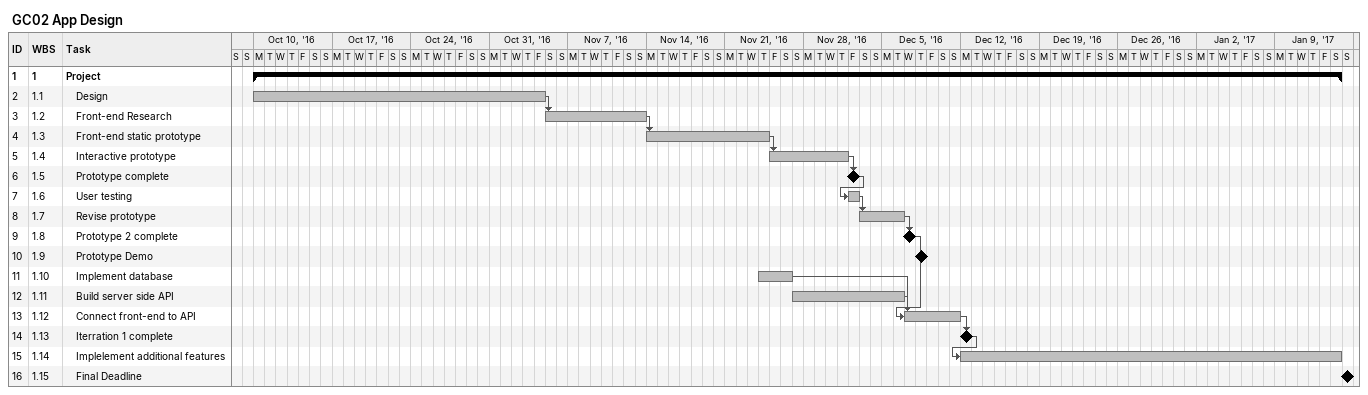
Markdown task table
GC02 App Design

| ID | WBS | Task | Start | Finish | Predecessors |
|---|---|---|---|---|---|
| 1 | 1 | **Project** | 2016-10-10 | 2017-01-14 |  |
| 2 | 1.1 | Design | 2016-10-10 | 2016-11-04 |  |
| 3 | 1.2 | Front-end Research | 2016-11-05 | 2016-11-13 | 2 |
| 4 | 1.3 | Front-end static prototype | 2016-11-14 | 2016-11-24 | 3 |
| 5 | 1.4 | Interactive prototype | 2016-11-25 | 2016-12-01 | 4 |
| 6 | 1.5 | Prototype complete (milestone) | 2016-12-02 | 2016-12-02 | 5 |
| 7 | 1.6 | User testing | 2016-12-02 | 2016-12-02 | 6 |
| 8 | 1.7 | Revise prototype | 2016-12-03 | 2016-12-06 | 7 |
| 9 | 1.8 | Prototype 2 complete (milestone) | 2016-12-07 | 2016-12-07 | 8 |
| 10 | 1.9 | Prototype Demo (milestone) | 2016-12-08 | 2016-12-08 |  |
| 11 | 1.10 | Implement database | 2016-11-24 | 2016-11-26 |  |
| 12 | 1.11 | Build server side API | 2016-11-27 | 2016-12-06 |  |
| 13 | 1.12 | Connect front-end to API | 2016-12-07 | 2016-12-11 | 9, 11, 12 |
| 14 | 1.13 | Iterration 1 complete (milestone) | 2016-12-12 | 2016-12-12 | 13 |
| 15 | 1.14 | Implelement additional features | 2016-12-12 | 2017-01-14 | 14 |
| 16 | 1.15 | Final Deadline (milestone) | 2017-01-15 | 2017-01-15 |  |
